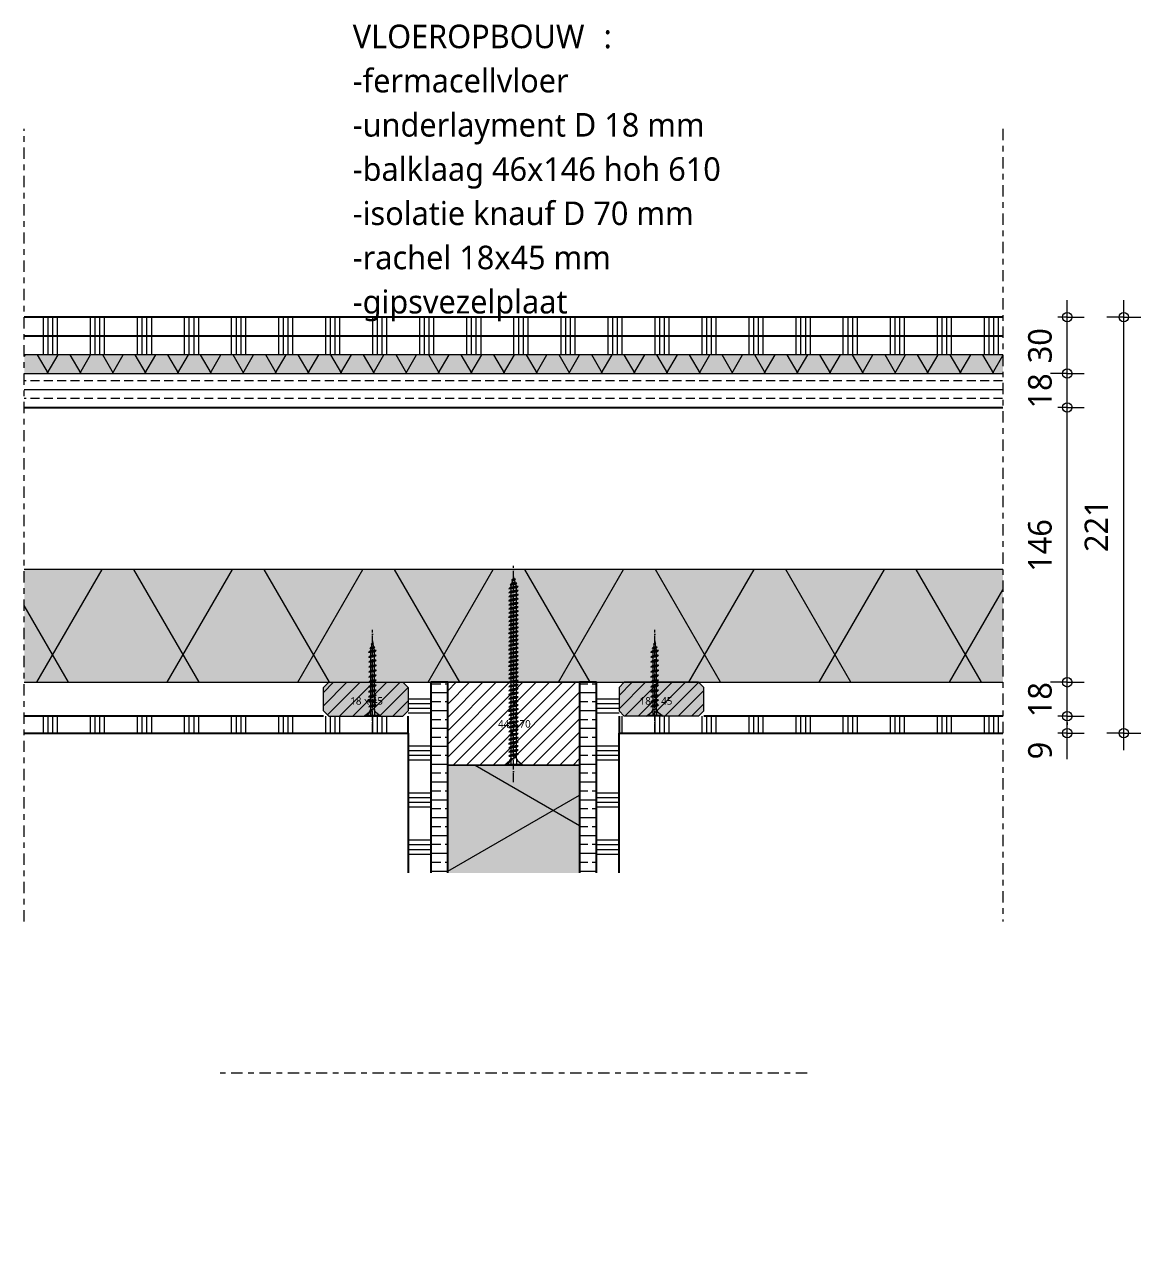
# Model space of a CAD drawing. Header units: millimetres. Extents: x 2927 to 18500, y -7154 to 6447.
# Drawn here: x 14950 to 15543, y -1570 to -924 of the extents above; entities that cross this region are included whole.
import ezdxf

# ---------------------------------------------------------------- set-up
doc = ezdxf.new("R2010")
doc.units = ezdxf.units.MM
doc.linetypes.add('MV_center', pattern=[15, 6, -3, 3, -3])
doc.linetypes.add('MV_hartlijn_staal', pattern=[6.6, 5, -0.8, 0, -0.8])
for name, color, linetype, lineweight in [('A-ANNO-DIMS', 211, 'Continuous', 13), ('A-ANNO-DIMS-5', 211, 'Continuous', 13), ('A-ANNO-NOTE', 131, 'Continuous', 18), ('A-DETL', 90, 'Continuous', 13), ('A-DETL-GENF', 92, 'Continuous', 18), ('A-DETL-MEDM', 33, 'Continuous', 18), ('G-ANNO-TEXT', 231, 'Continuous', 13)]:
    doc.layers.add(name, color=color, linetype=linetype, lineweight=lineweight)
doc.styles.add('Segoe UI_1', font='segoeui.ttf', dxfattribs={"height": 4})
doc.styles.add('Segoe UI_3', font='segoeui.ttf', dxfattribs={"height": 12.5})
doc.styles.add('Segoe UI_B', font='segoeui.ttf', dxfattribs={"height": 12.5})
doc.dimstyles.new('2_5_mm', dxfattribs={"dimscale": 304.8, "dimtxt": 13.092049, "dimasz": 0.016404, "dimexe": 0.029528, "dimexo": 0.0625, "dimgap": 0.014764, "dimtad": 1, "dimdec": 0, "dimzin": 0, "dimdsep": 46, "dimtxsty": 'Segoe UI_3', "dimblk1": 'DOTBLANK', "dimblk2": 'DOTBLANK', "dimsah": 1, "dimcen": 0.09, "dimdle": 0.029528, "dimazin": 0, "dimtfac": 1, "dimtdec": 4, "dimtix": 1, "dimtmove": 0, "dimatfit": 3, "dimfxl": 0.029528, "dimfxlon": 1, "dimtvp": 1, "dimtfill": 1, "dimtolj": 1, "dimtzin": 0, "dimarcsym": 2})
doc.dimstyles.new('2_5_mm_2', dxfattribs={"dimscale": 304.8, "dimtxt": 13.092049, "dimasz": 0.016404, "dimexe": 0.029528, "dimexo": 0.0625, "dimgap": 0.014764, "dimtad": 1, "dimdec": 0, "dimzin": 0, "dimdsep": 46, "dimtxsty": 'Segoe UI_3', "dimblk1": 'DOTBLANK', "dimblk2": 'DOTBLANK', "dimsah": 1, "dimcen": 0.09, "dimdle": 0.029528, "dimazin": 0, "dimtfac": 1, "dimtdec": 4, "dimtix": 1, "dimtmove": 1, "dimatfit": 3, "dimfxl": 0.029528, "dimfxlon": 1, "dimtvp": 1, "dimtfill": 1, "dimtolj": 1, "dimtzin": 0, "dimarcsym": 2})
pattern_1 = [(0, (0, 10), (0, 25), []), (0, (0, 12.5), (0, 25), []), (0, (0, 15), (0, 25), []), (0, (0, 17.5), (0, 25), [])]
pattern_2 = [(90, (10, 0), (-25, 1e-15), []), (90, (12.5, 0), (-25, 1e-15), []), (90, (15, 0), (-25, 1e-15), []), (90, (17.5, 0), (-25, 1e-15), [])]
pattern_3 = [(0, (0, 0), (0, 9.476), []), (0, (0, 4.738), (0, 9.476), [4.738, -2.369])]

# ---------------------------------------------------------------- blocks, each defined once
blk = doc.blocks.new('42_isolatie - Type 1-4084850-Details Domera')
at = {"layer": 'A-DETL-GENF'}
blk.add_hatch(color=256, dxfattribs=at).paths.add_polyline_path([(631.28, 0.8), (631.28, 60.8), (111.28, 60.8), (111.28, 0.8), (472.28, 0.8)])
at = {"layer": 'A-DETL-GENF', "lineweight": 13}
h = blk.add_hatch(dxfattribs=at)
h.set_pattern_fill('FP_308', color=256, style=0, pattern_type=2)
h.set_pattern_definition([(60, (0, 60.8), (-51.9615, 30), []), (120, (0, 60.8), (-51.9615, -30), [])])
h.paths.add_polyline_path([(631.28, 0.8), (631.28, 60.8), (111.28, 60.8), (111.28, 0.8), (472.28, 0.8)])
at = {"layer": 'A-DETL-GENF'}
for p, q in [((631.28, 60.8), (111.28, 60.8)), ((631.28, 60.8), (111.28, 60.8)), ((111.28, 0.8), (270.28, 0.8)), ((111.28, 0.8), (270.28, 0.8)), ((270.28, 0.8), (273.11, 0.8)), ((273.11, 0.8), (312.45, 0.8)), ((312.45, 0.8), (315.28, 0.8)), ((315.28, 0.8), (327.28, 0.8)), ((315.28, 0.8), (327.28, 0.8)), ((327.28, 0.8), (415.28, 0.8)), ((415.28, 0.8), (427.28, 0.8)), ((415.28, 0.8), (427.28, 0.8)), ((427.28, 0.8), (430.11, 0.8)), ((430.11, 0.8), (469.45, 0.8)), ((469.45, 0.8), (472.28, 0.8)), ((472.28, 0.8), (631.28, 0.8)), ((472.28, 0.8), (631.28, 0.8))]:
    blk.add_line(p, q, dxfattribs=at)
blk = doc.blocks.new('42_isolatie - Type 1-4084844-Details Domera')
at = {"layer": 'A-DETL-GENF'}
h = blk.add_hatch(color=256, dxfattribs=at)
h.paths.add_polyline_path([(44.28, 70.8), (44.28, 0.8), (312.96, 0.8), (312.96, 70.8)])
h.paths.add_polyline_path([(709.02, 0.8), (766.28, 0.8), (766.28, 70.8), (709.02, 70.8)])
at = {"layer": 'A-DETL-GENF', "lineweight": 13}
h = blk.add_hatch(dxfattribs=at)
h.set_pattern_fill('FP_63', color=256, style=0, pattern_type=2)
h.set_pattern_definition([(60, (32.3, 205.2), (-58.89, 34), []), (120, (32.3, 205.2), (-58.89, -34), [])])
h.paths.add_polyline_path([(44.28, 70.8), (44.28, 0.8), (312.96, 0.8), (312.96, 70.8)])
h.paths.add_polyline_path([(709.02, 0.8), (766.28, 0.8), (766.28, 70.8), (709.02, 70.8)])
at = {"layer": 'A-DETL-GENF'}
blk.add_line((766.28, 0.8), (766.28, 70.8), dxfattribs=at)
blk = doc.blocks.new('00 hout rechthoekig - 44x70-V265-Details Domera')
at = {"layer": 'A-DETL-GENF', "lineweight": 13}
h = blk.add_hatch(dxfattribs=at)
h.set_pattern_fill('FP_324', color=256, style=0, pattern_type=2)
h.set_pattern_definition([(45, (-15174.834, 1273.764), (-3.5355339, 3.5355339), [])])
h.paths.add_polyline_path([(70, -44), (70, 0), (0, 0), (0, -44)])
at = {"layer": 'A-DETL-MEDM'}
for p, q in [((70, 0), (0, 0)), ((0, -44), (70, -44))]:
    blk.add_line(p, q, dxfattribs=at)
blk = doc.blocks.new('00 hout-rechthoekig - Vuren 18x45-V267-Details Domera')
at = {"layer": 'A-DETL-GENF'}
blk.add_hatch(color=256, dxfattribs=at).paths.add_polyline_path([(42.17, 0), (2.83, 0), (0, -2.83), (0, -15.17), (2.83, -18), (42.17, -18), (45, -15.17), (45, -2.83)])
at = {"layer": 'A-DETL-MEDM', "lineweight": 13}
h = blk.add_hatch(dxfattribs=at)
h.set_pattern_fill('FP_326', color=256, style=0, pattern_type=2)
h.set_pattern_definition([(225, (15310.834, -1291.764), (3.5355339, -3.5355339), [])])
h.paths.add_polyline_path([(42.17, 0), (2.83, 0), (0, -2.83), (0, -15.17), (2.83, -18), (42.17, -18), (45, -15.17), (45, -2.83)])
at = {"layer": 'A-DETL-MEDM'}
for p, q in [((0, -2.83), (2.83, 0)), ((2.83, 0), (0, -2.83)), ((2.83, 0), (42.17, 0)), ((42.17, 0), (45, -2.83)), ((0, -2.83), (0, -15.17)), ((42.17, 0), (45, -2.83)), ((45, -15.17), (45, -2.83)), ((2.83, -18), (0, -15.17)), ((0, -15.17), (2.83, -18)), ((2.83, -18), (42.17, -18)), ((45, -15.17), (42.17, -18)), ((42.17, -18), (45, -15.17))]:
    blk.add_line(p, q, dxfattribs=at)
blk = doc.blocks.new('00 hout-rechthoekig - Vuren 18x45-4311495-Details Domera')
at = {"layer": 'A-DETL-GENF'}
blk.add_hatch(color=256, dxfattribs=at).paths.add_polyline_path([(42.17, 0), (45, 2.83), (45, 15.17), (42.17, 18), (2.83, 18), (0, 15.17), (0, 2.83), (2.83, 0), (4.92, 0)])
at = {"layer": 'A-DETL-MEDM', "lineweight": 13}
h = blk.add_hatch(dxfattribs=at)
h.set_pattern_fill('FP_327', color=256, style=0, pattern_type=2)
h.set_pattern_definition([(45, (-15108.834, 1291.764), (-3.5355339, 3.5355339), [])])
h.paths.add_polyline_path([(42.17, 0), (45, 2.83), (45, 15.17), (42.17, 18), (2.83, 18), (0, 15.17), (0, 2.83), (2.83, 0), (4.92, 0)])
at = {"layer": 'A-DETL-MEDM'}
for p, q in [((0, 15.17), (2.83, 18)), ((0, 15.17), (2.83, 18)), ((0, 2.83), (0, 15.17)), ((2.83, 18), (42.17, 18)), ((42.17, 18), (45, 15.17)), ((42.17, 18), (45, 15.17)), ((45, 15.17), (45, 2.83)), ((2.83, 0), (0, 2.83)), ((2.83, 0), (0, 2.83)), ((2.83, 0), (42.17, 0)), ((45, 2.83), (42.17, 0)), ((42.17, 0), (45, 2.83))]:
    blk.add_line(p, q, dxfattribs=at)
blk = doc.blocks.new('28 schroeven 2D - Verzonken schroef 5_0x100mm-3245536-Details Domera')
at = {"layer": 'A-DETL-GENF', "linetype": 'MV_hartlijn_staal', "lineweight": 13}
blk.add_line((0, 9.1), (0, -105.9), dxfattribs=at)
at = {"layer": 'A-DETL-GENF', "lineweight": 5}
for p, q in [((-4.9, 0), (4.9, 0)), ((-2.04, -2.4), (-4.9, 0)), ((4.9, 0), (2.04, -2.4)), ((-4.54, -0.3), (4.54, -0.3)), ((2.5, -4.74), (-2.5, -5.9)), ((-2.5, -5.9), (-1.75, -5.26)), ((-1.5, -4), (1.53, -3.26)), ((-1.5, -3.55), (-1.5, -95)), ((1.5, -95), (1.5, -3.55)), ((1.75, -5.38), (2.5, -4.74)), ((2.5, -6.91), (-2.5, -8.07)), ((-2.5, -8.07), (-1.75, -7.43)), ((2.5, -9.08), (-2.5, -10.24)), ((-2.5, -10.24), (-1.75, -9.6)), ((2.5, -11.25), (-2.5, -12.41)), ((-2.5, -12.41), (-1.75, -11.77)), ((1.75, -7.55), (2.5, -6.91)), ((1.75, -9.72), (2.5, -9.08)), ((1.75, -11.89), (2.5, -11.25)), ((2.5, -13.42), (-2.5, -14.58)), ((-2.5, -14.58), (-1.75, -13.94)), ((2.5, -15.59), (-2.5, -16.75)), ((-2.5, -16.75), (-1.75, -16.11)), ((2.5, -17.76), (-2.5, -18.92)), ((-2.5, -18.92), (-1.75, -18.28)), ((1.75, -14.06), (2.5, -13.42)), ((1.75, -16.23), (2.5, -15.59)), ((1.75, -18.4), (2.5, -17.76)), ((2.5, -19.93), (-2.5, -21.09)), ((-2.5, -21.09), (-1.75, -20.45)), ((2.5, -22.1), (-2.5, -23.26)), ((-2.5, -23.26), (-1.75, -22.62)), ((2.5, -24.27), (-2.5, -25.44)), ((-2.5, -25.44), (-1.75, -24.8)), ((1.75, -20.57), (2.5, -19.93)), ((1.75, -22.74), (2.5, -22.1)), ((1.75, -24.91), (2.5, -24.27)), ((2.5, -26.44), (-2.5, -27.61)), ((-2.5, -27.61), (-1.75, -26.97)), ((2.5, -28.61), (-2.5, -29.78)), ((-2.5, -29.78), (-1.75, -29.14)), ((2.5, -30.78), (-2.5, -31.95)), ((-2.5, -31.95), (-1.75, -31.31)), ((1.75, -27.08), (2.5, -26.44)), ((1.75, -29.25), (2.5, -28.61)), ((1.75, -31.42), (2.5, -30.78)), ((2.5, -32.95), (-2.5, -34.12)), ((-2.5, -34.12), (-1.75, -33.48)), ((2.5, -35.12), (-2.5, -36.29)), ((-2.5, -36.29), (-1.75, -35.65)), ((2.5, -37.29), (-2.5, -38.46)), ((-2.5, -38.46), (-1.75, -37.82)), ((1.75, -33.59), (2.5, -32.95)), ((1.75, -35.76), (2.5, -35.12)), ((1.75, -37.93), (2.5, -37.29)), ((2.5, -39.47), (-2.5, -40.63)), ((-2.5, -40.63), (-1.75, -39.99)), ((2.5, -41.64), (-2.5, -42.8)), ((-2.5, -42.8), (-1.75, -42.16)), ((2.5, -43.81), (-2.5, -44.97)), ((-2.5, -44.97), (-1.75, -44.33)), ((1.75, -40.11), (2.5, -39.47)), ((1.75, -42.28), (2.5, -41.64)), ((1.75, -44.45), (2.5, -43.81)), ((2.5, -45.98), (-2.5, -47.14)), ((-2.5, -47.14), (-1.75, -46.5)), ((2.5, -48.15), (-2.5, -49.31)), ((-2.5, -49.31), (-1.75, -48.67)), ((2.5, -50.32), (-2.5, -51.48)), ((-2.5, -51.48), (-1.75, -50.84)), ((1.75, -46.62), (2.5, -45.98)), ((1.75, -48.79), (2.5, -48.15)), ((1.75, -50.96), (2.5, -50.32)), ((2.5, -52.49), (-2.5, -53.65)), ((-2.5, -53.65), (-1.75, -53.01)), ((2.5, -54.66), (-2.5, -55.82)), ((-2.5, -55.82), (-1.75, -55.18)), ((2.5, -56.83), (-2.5, -57.99)), ((-2.5, -57.99), (-1.75, -57.35)), ((1.75, -53.13), (2.5, -52.49)), ((1.75, -55.3), (2.5, -54.66)), ((1.75, -57.47), (2.5, -56.83)), ((2.5, -59), (-2.5, -60.16)), ((-2.5, -60.16), (-1.75, -59.52)), ((2.5, -61.17), (-2.5, -62.34)), ((-2.5, -62.34), (-1.75, -61.7)), ((2.5, -63.34), (-2.5, -64.51)), ((-2.5, -64.51), (-1.75, -63.87)), ((1.75, -59.64), (2.5, -59)), ((1.75, -61.81), (2.5, -61.17)), ((1.75, -63.98), (2.5, -63.34)), ((2.5, -65.51), (-2.5, -66.68)), ((-2.5, -66.68), (-1.75, -66.04)), ((2.5, -67.68), (-2.5, -68.85)), ((-2.5, -68.85), (-1.75, -68.21)), ((2.5, -69.85), (-2.5, -71.02)), ((-2.5, -71.02), (-1.75, -70.38)), ((1.75, -66.15), (2.5, -65.51)), ((1.75, -68.32), (2.5, -67.68)), ((1.75, -70.49), (2.5, -69.85)), ((2.5, -72.02), (-2.5, -73.19)), ((-2.5, -73.19), (-1.75, -72.55)), ((2.5, -74.19), (-2.5, -75.36)), ((-2.5, -75.36), (-1.75, -74.72)), ((2.5, -76.37), (-2.5, -77.53)), ((-2.5, -77.53), (-1.75, -76.89)), ((1.75, -72.66), (2.5, -72.02)), ((1.75, -74.83), (2.5, -74.19)), ((1.75, -77.01), (2.5, -76.37)), ((2.5, -78.54), (-2.5, -79.7)), ((-2.5, -79.7), (-1.75, -79.06)), ((2.5, -80.71), (-2.5, -81.87)), ((-2.5, -81.87), (-1.75, -81.23)), ((2.5, -82.88), (-2.5, -84.04)), ((-2.5, -84.04), (-1.75, -83.4)), ((1.75, -79.18), (2.5, -78.54)), ((1.75, -81.35), (2.5, -80.71)), ((1.75, -83.52), (2.5, -82.88)), ((2.5, -85.05), (-2.5, -86.21)), ((-2.5, -86.21), (-1.75, -85.57)), ((2.5, -87.22), (-2.5, -88.38)), ((-2.5, -88.38), (-1.75, -87.74)), ((2.5, -89.39), (-2.5, -90.55)), ((-2.5, -90.55), (-1.75, -89.91)), ((1.75, -85.69), (2.5, -85.05)), ((1.75, -87.86), (2.5, -87.22)), ((1.75, -90.03), (2.5, -89.39)), ((2.5, -91.56), (-2.5, -92.72)), ((-2.5, -92.72), (-1.75, -92.08)), ((2.5, -93.73), (-2.5, -94.89)), ((-2.5, -94.89), (-1.75, -94.25)), ((1.76, -95.84), (-1.76, -96.66)), ((-1.76, -96.66), (-1.01, -96.02)), ((-1.5, -95), (0, -100)), ((0, -100), (1.5, -95)), ((1.01, -96.48), (1.76, -95.84)), ((1.75, -92.2), (2.5, -91.56)), ((1.75, -94.37), (2.5, -93.73)), ((-1.02, -98.71), (-0.27, -98.07)), ((1.02, -98.23), (-1.02, -98.71)), ((0.27, -98.87), (1.02, -98.23))]:
    blk.add_line(p, q, dxfattribs=at)
at = {"layer": 'A-DETL-GENF'}
for p, q in [((-1.5, -3.55), (-1.5, 0)), ((1.5, -3.55), (1.5, 0))]:
    blk.add_line(p, q, dxfattribs=at)
at = {"layer": 'A-DETL-GENF', "lineweight": 5}
for centre, start, end in [((-3, -3.55), 360, 50), ((3, -3.55), 130, 180)]:
    blk.add_arc(centre, 1.5, start, end, dxfattribs=at)
for points in [[(-2.5, -5.9), (-1.83, -6.19), (1.75, -5.38)], [(-1.75, -5.26), (2.23, -4.46), (2.5, -4.74)], [(-2.5, -8.07), (-1.83, -8.36), (1.75, -7.55)], [(-2.5, -10.24), (-1.83, -10.53), (1.75, -9.72)], [(-2.5, -12.41), (-1.83, -12.71), (1.75, -11.89)], [(-1.75, -7.43), (2.23, -6.63), (2.5, -6.91)], [(-1.75, -9.6), (2.23, -8.8), (2.5, -9.08)], [(-1.75, -11.77), (2.23, -10.97), (2.5, -11.25)], [(-2.5, -14.58), (-1.83, -14.88), (1.75, -14.06)], [(-2.5, -16.75), (-1.83, -17.05), (1.75, -16.23)], [(-2.5, -18.92), (-1.83, -19.22), (1.75, -18.4)], [(-1.75, -13.94), (2.23, -13.14), (2.5, -13.42)], [(-1.75, -16.11), (2.23, -15.31), (2.5, -15.59)], [(-1.75, -18.28), (2.23, -17.48), (2.5, -17.76)], [(-2.5, -21.09), (-1.83, -21.39), (1.75, -20.57)], [(-2.5, -23.26), (-1.83, -23.56), (1.75, -22.74)], [(-2.5, -25.44), (-1.83, -25.73), (1.75, -24.91)], [(-1.75, -20.45), (2.23, -19.65), (2.5, -19.93)], [(-1.75, -22.62), (2.23, -21.82), (2.5, -22.1)], [(-1.75, -24.8), (2.23, -23.99), (2.5, -24.27)], [(-2.5, -27.61), (-1.83, -27.9), (1.75, -27.08)], [(-2.5, -29.78), (-1.83, -30.07), (1.75, -29.25)], [(-2.5, -31.95), (-1.83, -32.24), (1.75, -31.42)], [(-1.75, -26.97), (2.23, -26.16), (2.5, -26.44)], [(-1.75, -29.14), (2.23, -28.33), (2.5, -28.61)], [(-1.75, -31.31), (2.23, -30.51), (2.5, -30.78)], [(-2.5, -34.12), (-1.83, -34.41), (1.75, -33.59)], [(-2.5, -36.29), (-1.83, -36.58), (1.75, -35.76)], [(-2.5, -38.46), (-1.83, -38.75), (1.75, -37.93)], [(-1.75, -33.48), (2.23, -32.68), (2.5, -32.95)], [(-1.75, -35.65), (2.23, -34.85), (2.5, -35.12)], [(-1.75, -37.82), (2.23, -37.02), (2.5, -37.29)], [(-2.5, -40.63), (-1.83, -40.92), (1.75, -40.11)], [(-2.5, -42.8), (-1.83, -43.09), (1.75, -42.28)], [(-2.5, -44.97), (-1.83, -45.26), (1.75, -44.45)], [(-1.75, -39.99), (2.23, -39.19), (2.5, -39.47)], [(-1.75, -42.16), (2.23, -41.36), (2.5, -41.64)], [(-1.75, -44.33), (2.23, -43.53), (2.5, -43.81)], [(-2.5, -47.14), (-1.83, -47.43), (1.75, -46.62)], [(-2.5, -49.31), (-1.83, -49.61), (1.75, -48.79)], [(-2.5, -51.48), (-1.83, -51.78), (1.75, -50.96)], [(-1.75, -46.5), (2.23, -45.7), (2.5, -45.98)], [(-1.75, -48.67), (2.23, -47.87), (2.5, -48.15)], [(-1.75, -50.84), (2.23, -50.04), (2.5, -50.32)], [(-2.5, -53.65), (-1.83, -53.95), (1.75, -53.13)], [(-2.5, -55.82), (-1.83, -56.12), (1.75, -55.3)], [(-2.5, -57.99), (-1.83, -58.29), (1.75, -57.47)], [(-1.75, -53.01), (2.23, -52.21), (2.5, -52.49)], [(-1.75, -55.18), (2.23, -54.38), (2.5, -54.66)], [(-1.75, -57.35), (2.23, -56.55), (2.5, -56.83)], [(-2.5, -60.16), (-1.83, -60.46), (1.75, -59.64)], [(-2.5, -62.34), (-1.83, -62.63), (1.75, -61.81)], [(-2.5, -64.51), (-1.83, -64.8), (1.75, -63.98)], [(-1.75, -59.52), (2.23, -58.72), (2.5, -59)], [(-1.75, -61.7), (2.23, -60.89), (2.5, -61.17)], [(-1.75, -63.87), (2.23, -63.06), (2.5, -63.34)], [(-2.5, -66.68), (-1.83, -66.97), (1.75, -66.15)], [(-2.5, -68.85), (-1.83, -69.14), (1.75, -68.32)], [(-2.5, -71.02), (-1.83, -71.31), (1.75, -70.49)], [(-1.75, -66.04), (2.23, -65.23), (2.5, -65.51)], [(-1.75, -68.21), (2.23, -67.41), (2.5, -67.68)], [(-1.75, -70.38), (2.23, -69.58), (2.5, -69.85)], [(-2.5, -73.19), (-1.83, -73.48), (1.75, -72.66)], [(-2.5, -75.36), (-1.83, -75.65), (1.75, -74.83)], [(-2.5, -77.53), (-1.83, -77.82), (1.75, -77.01)], [(-1.75, -72.55), (2.23, -71.75), (2.5, -72.02)], [(-1.75, -74.72), (2.23, -73.92), (2.5, -74.19)], [(-1.75, -76.89), (2.23, -76.09), (2.5, -76.37)], [(-2.5, -79.7), (-1.83, -79.99), (1.75, -79.18)], [(-2.5, -81.87), (-1.83, -82.16), (1.75, -81.35)], [(-2.5, -84.04), (-1.83, -84.33), (1.75, -83.52)], [(-1.75, -79.06), (2.23, -78.26), (2.5, -78.54)], [(-1.75, -81.23), (2.23, -80.43), (2.5, -80.71)], [(-1.75, -83.4), (2.23, -82.6), (2.5, -82.88)], [(-2.5, -86.21), (-1.83, -86.51), (1.75, -85.69)], [(-2.5, -88.38), (-1.83, -88.68), (1.75, -87.86)], [(-2.5, -90.55), (-1.83, -90.85), (1.75, -90.03)], [(-1.75, -85.57), (2.23, -84.77), (2.5, -85.05)], [(-1.75, -87.74), (2.23, -86.94), (2.5, -87.22)], [(-1.75, -89.91), (2.23, -89.11), (2.5, -89.39)], [(-2.5, -92.72), (-1.83, -93.02), (1.75, -92.2)], [(-2.5, -94.89), (-1.83, -95.19), (1.75, -94.37)], [(-1.76, -96.66), (-1.34, -96.87), (1.01, -96.48)], [(-1.75, -92.08), (2.23, -91.28), (2.5, -91.56)], [(-1.75, -94.25), (2.23, -93.45), (2.5, -93.73)], [(-1.01, -96.02), (1.59, -95.65), (1.76, -95.84)], [(-1.02, -98.71), (-0.85, -98.85), (0.27, -98.87)], [(-0.27, -98.07), (0.96, -98.13), (1.02, -98.23)]]:
    blk.add_open_spline(points, degree=2, dxfattribs=at)
blk = doc.blocks.new('28 schroeven 2D - Verzonken schroef 4_0x40mm-3245472-Details Domera')
at = {"layer": 'A-DETL-GENF', "linetype": 'MV_hartlijn_staal', "lineweight": 13}
blk.add_line((0, 9.1), (0, -45.9), dxfattribs=at)
at = {"layer": 'A-DETL-GENF', "lineweight": 5}
for p, q in [((-4.4, 0), (4.4, 0)), ((-1.54, -2.4), (-4.4, 0)), ((4.4, 0), (1.54, -2.4)), ((-4.04, -0.3), (4.04, -0.3)), ((2, -4.97), (-2, -5.9)), ((-2, -5.9), (-1.25, -5.26)), ((-1, -4), (1.03, -3.26)), ((-1, -3.55), (-1, -35)), ((1, -35), (1, -3.55)), ((1.25, -5.61), (2, -4.97)), ((2, -7.6), (-2, -8.54)), ((-2, -8.54), (-1.25, -7.9)), ((2, -10.24), (-2, -11.17)), ((-2, -11.17), (-1.25, -10.53)), ((2, -12.88), (-2, -13.81)), ((1.25, -8.24), (2, -7.6)), ((1.25, -10.88), (2, -10.24)), ((1.25, -13.52), (2, -12.88)), ((-2, -13.81), (-1.25, -13.17)), ((2, -15.51), (-2, -16.44)), ((-2, -16.44), (-1.25, -15.8)), ((2, -18.15), (-2, -19.08)), ((-2, -19.08), (-1.25, -18.44)), ((1.25, -16.15), (2, -15.51)), ((1.25, -18.79), (2, -18.15)), ((2, -20.78), (-2, -21.71)), ((-2, -21.71), (-1.25, -21.07)), ((2, -23.42), (-2, -24.35)), ((-2, -24.35), (-1.25, -23.71)), ((1.25, -21.42), (2, -20.78)), ((1.25, -24.06), (2, -23.42)), ((2, -26.06), (-2, -26.99)), ((-2, -26.99), (-1.25, -26.35)), ((2, -28.69), (-2, -29.62)), ((-2, -29.62), (-1.25, -28.98)), ((2, -31.33), (-2, -32.26)), ((-2, -32.26), (-1.25, -31.62)), ((1.25, -26.7), (2, -26.06)), ((1.25, -29.33), (2, -28.69)), ((1.25, -31.97), (2, -31.33)), ((2, -33.96), (-2, -34.89)), ((-2, -34.89), (-1.25, -34.25)), ((-1.26, -36.66), (-0.51, -36.02)), ((1.26, -36.07), (-1.26, -36.66)), ((-1, -35), (0, -40)), ((-0.52, -38.71), (0.23, -38.07)), ((0.52, -38.47), (-0.52, -38.71)), ((-0.23, -39.11), (0.52, -38.47)), ((0, -40), (1, -35)), ((0.51, -36.71), (1.26, -36.07)), ((1.25, -34.6), (2, -33.96))]:
    blk.add_line(p, q, dxfattribs=at)
at = {"layer": 'A-DETL-GENF'}
for p, q in [((-1, -3.55), (-1, 0)), ((1, -3.55), (1, 0))]:
    blk.add_line(p, q, dxfattribs=at)
at = {"layer": 'A-DETL-GENF', "lineweight": 5}
for centre, start, end in [((-2.5, -3.55), 360, 50), ((2.5, -3.55), 130, 180)]:
    blk.add_arc(centre, 1.5, start, end, dxfattribs=at)
for points in [[(-2, -5.9), (-1.5, -6.14), (1.25, -5.61)], [(-1.25, -5.26), (1.8, -4.75), (2, -4.97)], [(-2, -8.54), (-1.5, -8.78), (1.25, -8.24)], [(-2, -11.17), (-1.5, -11.41), (1.25, -10.88)], [(-1.25, -7.9), (1.8, -7.39), (2, -7.6)], [(-1.25, -10.53), (1.8, -10.02), (2, -10.24)], [(-1.25, -13.17), (1.8, -12.66), (2, -12.88)], [(-2, -13.81), (-1.5, -14.05), (1.25, -13.52)], [(-2, -16.44), (-1.5, -16.68), (1.25, -16.15)], [(-2, -19.08), (-1.5, -19.32), (1.25, -18.79)], [(-1.25, -15.8), (1.8, -15.29), (2, -15.51)], [(-1.25, -18.44), (1.8, -17.93), (2, -18.15)], [(-2, -21.71), (-1.5, -21.96), (1.25, -21.42)], [(-2, -24.35), (-1.5, -24.59), (1.25, -24.06)], [(-1.25, -21.07), (1.8, -20.57), (2, -20.78)], [(-1.25, -23.71), (1.8, -23.2), (2, -23.42)], [(-2, -26.99), (-1.5, -27.23), (1.25, -26.7)], [(-2, -29.62), (-1.5, -29.86), (1.25, -29.33)], [(-2, -32.26), (-1.5, -32.5), (1.25, -31.97)], [(-1.25, -26.35), (1.8, -25.84), (2, -26.06)], [(-1.25, -28.98), (1.8, -28.47), (2, -28.69)], [(-1.25, -31.62), (1.8, -31.11), (2, -31.33)], [(-2, -34.89), (-1.5, -35.13), (1.25, -34.6)], [(-1.26, -36.66), (-1, -36.82), (0.51, -36.71)], [(-1.25, -34.25), (1.8, -33.74), (2, -33.96)], [(-0.52, -38.71), (-0.51, -38.79), (-0.23, -39.11)], [(-0.51, -36.02), (1.16, -35.94), (1.26, -36.07)], [(0.23, -38.07), (0.53, -38.42), (0.52, -38.47)]]:
    blk.add_open_spline(points, degree=2, dxfattribs=at)
blk = doc.blocks.new('42_isolatie - Type 1-V277-Details Domera')
at = {"layer": 'A-DETL-GENF'}
blk.add_hatch(color=256, dxfattribs=at).paths.add_polyline_path([(576.28, 0.8), (576.28, 10.8), (56.28, 10.8), (56.28, 0.8), (220.2, 0.8)])
at = {"layer": 'A-DETL-GENF', "lineweight": 13}
h = blk.add_hatch(dxfattribs=at)
h.set_pattern_fill('FP_309', color=256, style=0, pattern_type=2)
h.set_pattern_definition([(60, (-2375.531, 120.812), (-12.99038, 7.5), []), (120, (-2375.531, 120.812), (-12.99038, -7.5), [])])
h.paths.add_polyline_path([(576.28, 0.8), (576.28, 10.8), (56.28, 10.8), (56.28, 0.8), (220.2, 0.8)])
at = {"layer": 'A-DETL-GENF'}
for p, q in [((576.28, 10.8), (56.28, 10.8)), ((576.28, 10.8), (56.28, 10.8)), ((56.28, 0.8), (576.28, 0.8)), ((56.28, 0.8), (576.28, 0.8))]:
    blk.add_line(p, q, dxfattribs=at)
blk = doc.blocks.new('NLRS_00_DI_maskeer - Type 1-4235177-Details Domera')
at = {"layer": 'A-DETL-GENF', "linetype": 'MV_center'}
blk.add_line((321, 0), (-100, 0), dxfattribs=at)
blk = doc.blocks.new('NLRS_00_DI_maskeer - Type 1-4235179-Details Domera')
at = {"layer": 'A-DETL-GENF', "linetype": 'MV_center'}
blk.add_line((-100, 0), (321, 0), dxfattribs=at)
blk = doc.blocks.new('NLRS_00_DI_maskeer - Type 1-4234803-Details Domera')
at = {"layer": 'A-DETL-GENF', "linetype": 'MV_center'}
blk.add_line((-100, 0), (212, 0), dxfattribs=at)
blk = doc.blocks.new('DIMBLOCK310-Details Domera')
at = {"layer": 'A-ANNO-DIMS-5'}
for p, q in [((15504.03, -1291.76), (15495.03, -1291.76)), ((15504.03, -1309.76), (15504.03, -1291.76)), ((15504.03, -1291.76), (15513.03, -1291.76)), ((15504.03, -1295.15), (15504.03, -1296.26)), ((15504.03, -1314.67), (15504.03, -1295.15)), ((15504.03, -1300.76), (15495.03, -1300.76)), ((15504.03, -1300.76), (15513.03, -1300.76))]:
    blk.add_line(p, q, dxfattribs=at)
for centre in [(15504.03, -1291.76), (15504.03, -1300.76)]:
    blk.add_circle(centre, 2.5, dxfattribs=at)
at = {"layer": 'A-ANNO-DIMS-5', "color": 0, "insert": (15483.22, -1314.67), "char_height": 12.5, "width": 11.4258, "attachment_point": 1, "rotation": 90, "line_spacing_factor": 1.142579, "style": 'Segoe UI_3', "bg_fill": 3, "box_fill_scale": 1.25, "bg_fill_color": 9, "bg_fill_true_color": 13158600, "bg_fill_transparency": 0}
blk.add_mtext('9', dxfattribs=at)
blk = doc.blocks.new('_DotBlank')
at = {"color": 0, "linetype": 'ByBlock', "lineweight": -2}
blk.add_line((-0.5, 0), (-1, 0), dxfattribs=at)
blk.add_circle((0, 0), 0.5, dxfattribs=at)
blk = doc.blocks.new('DIMBLOCK311-Details Domera')
at = {"layer": 'A-ANNO-DIMS-5'}
for p, q in [((15504.03, -1273.76), (15495.03, -1273.76)), ((15504.03, -1291.76), (15504.03, -1273.76)), ((15504.03, -1273.76), (15513.03, -1273.76)), ((15504.03, -1291.76), (15495.03, -1291.76)), ((15504.03, -1291.76), (15513.03, -1291.76))]:
    blk.add_line(p, q, dxfattribs=at)
for centre in [(15504.03, -1273.76), (15504.03, -1291.76)]:
    blk.add_circle(centre, 2.5, dxfattribs=at)
at = {"layer": 'A-ANNO-DIMS-5', "color": 0, "insert": (15483.22, -1292.29), "char_height": 12.5, "width": 22.8516, "attachment_point": 1, "rotation": 90, "line_spacing_factor": 1.142579, "style": 'Segoe UI_3', "bg_fill": 3, "box_fill_scale": 1.25, "bg_fill_color": 9, "bg_fill_true_color": 13158600, "bg_fill_transparency": 0}
blk.add_mtext('18', dxfattribs=at)
blk = doc.blocks.new('DIMBLOCK312-Details Domera')
at = {"layer": 'A-ANNO-DIMS-5'}
for p, q in [((15504.03, -1127.76), (15495.03, -1127.76)), ((15504.03, -1273.76), (15504.03, -1127.76)), ((15504.03, -1127.76), (15513.03, -1127.76)), ((15504.03, -1273.76), (15495.03, -1273.76)), ((15504.03, -1273.76), (15513.03, -1273.76))]:
    blk.add_line(p, q, dxfattribs=at)
for centre in [(15504.03, -1127.76), (15504.03, -1273.76)]:
    blk.add_circle(centre, 2.5, dxfattribs=at)
at = {"layer": 'A-ANNO-DIMS-5', "color": 0, "insert": (15483.22, -1215.05), "char_height": 12.5, "width": 34.2774, "attachment_point": 1, "rotation": 90, "line_spacing_factor": 1.142579, "style": 'Segoe UI_3', "bg_fill": 3, "box_fill_scale": 1.25, "bg_fill_color": 9, "bg_fill_true_color": 13158600, "bg_fill_transparency": 0}
blk.add_mtext('146', dxfattribs=at)
blk = doc.blocks.new('DIMBLOCK313-Details Domera')
at = {"layer": 'A-ANNO-DIMS-5'}
for p, q in [((15504.03, -1109.76), (15495.03, -1109.76)), ((15504.03, -1127.76), (15504.03, -1109.76)), ((15504.03, -1109.76), (15513.03, -1109.76)), ((15504.03, -1127.76), (15495.03, -1127.76)), ((15504.03, -1127.76), (15513.03, -1127.76))]:
    blk.add_line(p, q, dxfattribs=at)
for centre in [(15504.03, -1109.76), (15504.03, -1127.76)]:
    blk.add_circle(centre, 2.5, dxfattribs=at)
at = {"layer": 'A-ANNO-DIMS-5', "color": 0, "insert": (15483.22, -1128.29), "char_height": 12.5, "width": 22.8516, "attachment_point": 1, "rotation": 90, "line_spacing_factor": 1.142579, "style": 'Segoe UI_3', "bg_fill": 3, "box_fill_scale": 1.25, "bg_fill_color": 9, "bg_fill_true_color": 13158600, "bg_fill_transparency": 0}
blk.add_mtext('18', dxfattribs=at)
blk = doc.blocks.new('DIMBLOCK314-Details Domera')
at = {"layer": 'A-ANNO-DIMS-5'}
for p, q in [((15504.03, -1109.76), (15504.03, -1070.76)), ((15504.03, -1079.76), (15495.03, -1079.76)), ((15504.03, -1079.76), (15513.03, -1079.76)), ((15504.03, -1109.76), (15495.03, -1109.76)), ((15504.03, -1109.76), (15513.03, -1109.76))]:
    blk.add_line(p, q, dxfattribs=at)
for centre in [(15504.03, -1079.76), (15504.03, -1109.76)]:
    blk.add_circle(centre, 2.5, dxfattribs=at)
at = {"layer": 'A-ANNO-DIMS-5', "color": 0, "insert": (15483.22, -1104.29), "char_height": 12.5, "width": 22.8516, "attachment_point": 1, "rotation": 90, "line_spacing_factor": 1.142579, "style": 'Segoe UI_3', "bg_fill": 3, "box_fill_scale": 1.25, "bg_fill_color": 9, "bg_fill_true_color": 13158600, "bg_fill_transparency": 0}
blk.add_mtext('30', dxfattribs=at)
blk = doc.blocks.new('DIMBLOCK365-Details Domera')
at = {"layer": 'A-ANNO-DIMS-5'}
for p, q in [((15534.03, -1309.76), (15534.03, -1070.76)), ((15534.03, -1079.76), (15525.03, -1079.76)), ((15534.03, -1079.76), (15543.03, -1079.76)), ((15534.03, -1300.76), (15525.03, -1300.76)), ((15534.03, -1300.76), (15543.03, -1300.76))]:
    blk.add_line(p, q, dxfattribs=at)
for centre in [(15534.03, -1079.76), (15534.03, -1300.76)]:
    blk.add_circle(centre, 2.5, dxfattribs=at)
at = {"layer": 'A-ANNO-DIMS-5', "color": 0, "insert": (15513.22, -1204.55), "char_height": 12.5, "width": 34.2774, "attachment_point": 1, "rotation": 90, "line_spacing_factor": 1.142579, "style": 'Segoe UI_3', "bg_fill": 3, "box_fill_scale": 1.25, "bg_fill_color": 9, "bg_fill_true_color": 13158600, "bg_fill_transparency": 0}
blk.add_mtext('221', dxfattribs=at)

msp = doc.modelspace()

# ---------------------------------------------------------------- hatches: boundary and pattern name
at = {"layer": 'A-DETL-GENF', "lineweight": 13}
h = msp.add_hatch(dxfattribs=at)
h.set_pattern_fill('FP_6', color=253, style=0, pattern_type=2)
h.set_pattern_definition(pattern_2)
h.paths.add_polyline_path([(15113.76, -1089.76), (15469.83, -1089.76), (15469.83, -1079.76), (14949.83, -1079.76), (14949.83, -1089.76)])
h = msp.add_hatch(dxfattribs=at)
h.set_pattern_fill('FP_6', color=253, style=0, pattern_type=2)
h.set_pattern_definition(pattern_2)
h.paths.add_polyline_path([(15113.76, -1099.76), (15469.83, -1099.76), (15469.83, -1089.76), (14949.83, -1089.76), (14949.83, -1099.76)])
h = msp.add_hatch(dxfattribs=at)
h.set_pattern_fill('FP_4', color=250, style=0, pattern_type=2)
h.set_pattern_definition(pattern_3)
h.paths.add_polyline_path([(15113.76, -1127.76), (15469.83, -1127.76), (15469.83, -1109.76), (14949.83, -1109.76), (14949.83, -1127.76)])
h = msp.add_hatch(dxfattribs=at)
h.set_pattern_fill('FP_144', color=253, style=0, pattern_type=2)
h.set_pattern_definition(pattern_1)
h.paths.add_polyline_path([(15165.83, -1909.72), (15165.83, -1771.08), (15153.83, -1771.08), (15153.83, -1909.72)])
h.paths.add_polyline_path([(15153.83, -1375.02), (15165.83, -1375.02), (15165.83, -1273.76), (15153.83, -1273.76), (15153.83, -1300.76)])
h = msp.add_hatch(dxfattribs=at)
h.set_pattern_fill('FP_4', color=250, style=0, pattern_type=2)
h.set_pattern_definition(pattern_3)
h.paths.add_polyline_path([(15174.83, -2083.76), (15174.83, -1771.08), (15165.83, -1771.08), (15165.83, -2083.76)])
h.paths.add_polyline_path([(15165.83, -1375.02), (15174.83, -1375.02), (15174.83, -1273.76), (15165.83, -1273.76)])
h = msp.add_hatch(dxfattribs=at)
h.set_pattern_fill('FP_4', color=250, style=0, pattern_type=2)
h.set_pattern_definition(pattern_3)
h.paths.add_polyline_path([(15253.83, -2083.76), (15253.83, -1771.08), (15244.83, -1771.08), (15244.83, -2083.76)])
h.paths.add_polyline_path([(15244.83, -1375.02), (15253.83, -1375.02), (15253.83, -1273.76), (15244.83, -1273.76)])
h = msp.add_hatch(dxfattribs=at)
h.set_pattern_fill('FP_144', color=253, style=0, pattern_type=2)
h.set_pattern_definition(pattern_1)
h.paths.add_polyline_path([(15265.83, -1909.72), (15265.83, -1771.08), (15253.83, -1771.08), (15253.83, -1909.72)])
h.paths.add_polyline_path([(15265.83, -1375.02), (15265.83, -1273.76), (15253.83, -1273.76), (15253.83, -1375.02)])
h = msp.add_hatch(dxfattribs=at)
h.set_pattern_fill('FP_6', color=253, style=0, pattern_type=2)
h.set_pattern_definition(pattern_2)
h.paths.add_polyline_path([(15111.66, -1300.76), (15153.83, -1300.76), (15153.83, -1291.76), (14949.83, -1291.76), (14949.83, -1300.76), (15108.83, -1300.76)])
h = msp.add_hatch(dxfattribs=at)
h.set_pattern_fill('FP_6', color=253, style=0, pattern_type=2)
h.set_pattern_definition(pattern_2)
h.paths.add_polyline_path([(15268.66, -1300.76), (15469.83, -1300.76), (15469.83, -1291.76), (15265.83, -1291.76), (15265.83, -1300.76)])

# ---------------------------------------------------------------- linework, layer by layer
at = {"layer": 'A-DETL', "lineweight": 25}
for p, q in [((15469.83, -1079.76), (14949.83, -1079.76)), ((14949.83, -1089.76), (15469.83, -1089.76)), ((14949.83, -1127.76), (15469.83, -1127.76)), ((15174.83, -1273.76), (15165.83, -1273.76)), ((15165.83, -1273.76), (15165.83, -1375.02)), ((15174.83, -1375.02), (15174.83, -1273.76)), ((15253.83, -1273.76), (15244.83, -1273.76)), ((15244.83, -1273.76), (15244.83, -1375.02)), ((15253.83, -1375.02), (15253.83, -1273.76)), ((15108.83, -1291.76), (14949.83, -1291.76)), ((15153.83, -1300.76), (15153.83, -1291.76)), ((15265.83, -1291.76), (15265.83, -1300.76)), ((15469.83, -1291.76), (15310.83, -1291.76)), ((14949.83, -1300.76), (15153.83, -1300.76)), ((15153.83, -1300.76), (15153.83, -1375.02)), ((15265.83, -1375.02), (15265.83, -1300.76)), ((15265.83, -1300.76), (15469.83, -1300.76))]:
    msp.add_line(p, q, dxfattribs=at)

# ---------------------------------------------------------------- block references
at = {"layer": 'A-DETL-GENF', "linetype": 'MV_center'}
for name, p, rotation in [('NLRS_00_DI_maskeer - Type 1-4235179-Details Domera', (14949.83, -1300.76), 89.99999999999991), ('NLRS_00_DI_maskeer - Type 1-4235177-Details Domera', (15469.83, -1300.76), 90.0000000000001), ('NLRS_00_DI_maskeer - Type 1-4234803-Details Domera', (15265.83, -1481.39), 180)]:
    msp.add_blockref(name, p, dxfattribs=dict(at, rotation=rotation))
at = {"layer": 'A-DETL-GENF'}
for name, p in [('42_isolatie - Type 1-V277-Details Domera', (14893.56, -1110.56)), ('42_isolatie - Type 1-4084850-Details Domera', (14838.56, -1274.56))]:
    msp.add_blockref(name, p, dxfattribs=at)
for name, p, rotation in [('28 schroeven 2D - Verzonken schroef 5_0x100mm-3245536-Details Domera', (15209.83, -1317.76), 180), ('28 schroeven 2D - Verzonken schroef 4_0x40mm-3245472-Details Domera', (15134.83, -1291.76), 180), ('28 schroeven 2D - Verzonken schroef 4_0x40mm-3245472-Details Domera', (15284.83, -1291.76), 180), ('42_isolatie - Type 1-4084844-Details Domera', (15245.63, -2084.04), 89.99999999999991)]:
    msp.add_blockref(name, p, dxfattribs=dict(at, rotation=rotation))
at = {"layer": 'A-DETL-MEDM'}
for name, p in [('00 hout-rechthoekig - Vuren 18x45-4311495-Details Domera', (15108.83, -1291.76)), ('00 hout rechthoekig - 44x70-V265-Details Domera', (15174.83, -1273.76))]:
    msp.add_blockref(name, p, dxfattribs=at)
at = {"layer": 'A-DETL-MEDM', "rotation": 180}
msp.add_blockref('00 hout-rechthoekig - Vuren 18x45-V267-Details Domera', (15310.83, -1291.76), dxfattribs=at)

# ---------------------------------------------------------------- texts
at = {"layer": 'A-ANNO-NOTE', "lineweight": 13, "char_height": 4, "width": 23.6498, "attachment_point": 1, "style": 'Segoe UI_1'}
for s, insert in [('18 x 45', (15123.03, -1281.65)), ('18 x 45', (15276.79, -1281.65)), ('44 x 70', (15201.53, -1293.85))]:
    msp.add_mtext(s, dxfattribs=dict(at, insert=insert))
at = {"layer": 'G-ANNO-TEXT', "color": 7, "char_height": 12.5, "attachment_point": 1}
for s, insert, width, style in [('VLOEROPBOUW', (15124.36, -924.45), 161.54, 'Segoe UI_B'), (':', (15257.64, -924.45), 4.4093, 'Segoe UI_3'), ('-fermacellvloer ', (15124.36, -947.93), 146.308, 'Segoe UI_3'), ('-underlayment D 18 mm', (15124.36, -971.41), 231.6877, 'Segoe UI_3'), ('-balklaag 46x146 hoh 610', (15124.36, -994.9), 243.713, 'Segoe UI_3'), ('-isolatie knauf D 70 mm', (15124.36, -1018.38), 225.675, 'Segoe UI_3'), ('-rachel 18x45 mm', (15124.36, -1041.86), 169.5569, 'Segoe UI_3'), ('-gipsvezelplaat', (15124.36, -1065.34), 141.097, 'Segoe UI_3')]:
    msp.add_mtext(s, dxfattribs=dict(at, insert=insert, width=width, style=style))

# ---------------------------------------------------------------- dimensions: what is measured, and where the dimension line sits
at = {"layer": 'A-ANNO-DIMS'}
dim = msp.add_linear_dim(base=(15504.03, -1291.76), p1=(15495.03, -1300.76), p2=(15495.03, -1291.76), angle=90, dimstyle='2_5_mm_2', override={"dimpost": '<>', "dimfxl": 9}, dxfattribs=at)
dim.commit()
dim.dimension.update_dxf_attribs({"geometry": 'DIMBLOCK310-Details Domera', "text_midpoint": (15491.56, -1308.96), "dimtype": 160, "text_rotation": 90})

# ---------------------------------------------------------------- next in the draw order: dimensions: what is measured, and where the dimension line sits
dim = msp.add_linear_dim(base=(15504.03, -1273.76), p1=(15495.03, -1291.76), p2=(15495.03, -1273.76), angle=90, dimstyle='2_5_mm', override={"dimpost": '<>', "dimfxl": 18}, dxfattribs=at)
dim.commit()
dim.dimension.update_dxf_attribs({"geometry": 'DIMBLOCK311-Details Domera', "text_midpoint": (15493.04, -1282.76)})

# ---------------------------------------------------------------- next in the draw order: dimensions: what is measured, and where the dimension line sits
dim = msp.add_linear_dim(base=(15504.03, -1127.76), p1=(15495.03, -1273.76), p2=(15495.03, -1127.76), angle=90, dimstyle='2_5_mm', override={"dimpost": '<>', "dimfxl": 146}, dxfattribs=at)
dim.commit()
dim.dimension.update_dxf_attribs({"geometry": 'DIMBLOCK312-Details Domera', "text_midpoint": (15493.03, -1200.76)})

# ---------------------------------------------------------------- next in the draw order: dimensions: what is measured, and where the dimension line sits
dim = msp.add_linear_dim(base=(15504.03, -1109.76), p1=(15495.03, -1127.76), p2=(15495.03, -1109.76), angle=90, dimstyle='2_5_mm', override={"dimpost": '<>', "dimfxl": 18}, dxfattribs=at)
dim.commit()
dim.dimension.update_dxf_attribs({"geometry": 'DIMBLOCK313-Details Domera', "text_midpoint": (15493.04, -1118.76)})

# ---------------------------------------------------------------- next in the draw order: dimensions: what is measured, and where the dimension line sits
dim = msp.add_linear_dim(base=(15504.03, -1079.76), p1=(15495.03, -1109.76), p2=(15495.03, -1079.76), angle=90, dimstyle='2_5_mm', override={"dimpost": '<>', "dimfxl": 30}, dxfattribs=at)
dim.commit()
dim.dimension.update_dxf_attribs({"geometry": 'DIMBLOCK314-Details Domera', "text_midpoint": (15493.07, -1094.76)})

# ---------------------------------------------------------------- next in the draw order: dimensions: what is measured, and where the dimension line sits
dim = msp.add_linear_dim(base=(15534.03, -1079.76), p1=(15525.03, -1300.76), p2=(15525.03, -1079.76), angle=90, dimstyle='2_5_mm', override={"dimpost": '<>', "dimfxl": 221}, dxfattribs=at)
dim.commit()
dim.dimension.update_dxf_attribs({"geometry": 'DIMBLOCK365-Details Domera', "text_midpoint": (15523.14, -1190.26)})

doc.saveas('drawing.dxf')
